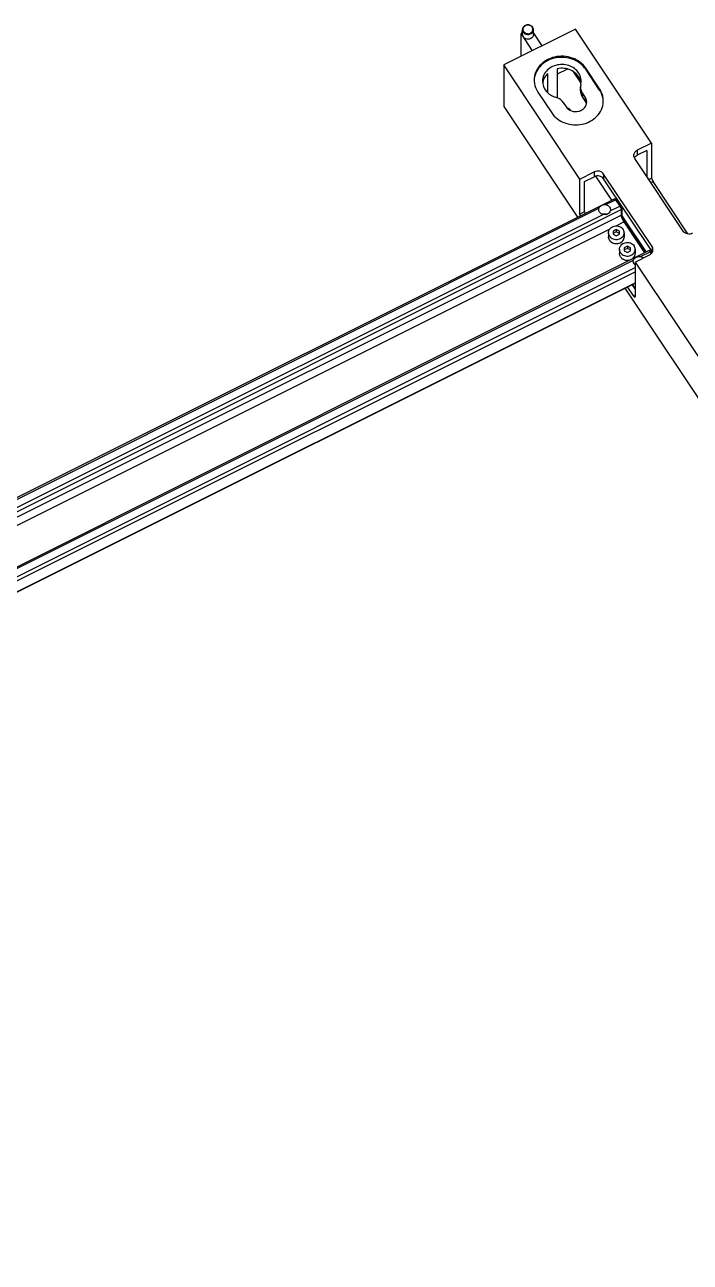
# Model space of a CAD drawing. Header units: millimetres. Extents: x 9226 to 36041, y 16031 to 21779.
# Drawn here: x 17768 to 17888.4, y 16771 to 16994.7 of the extents above; entities that cross this region are included whole.
import ezdxf

# ---------------------------------------------------------------- set-up
doc = ezdxf.new("R2010")
doc.units = ezdxf.units.MM
doc.layers.add('02___PRT_ALL_AXES', color=7, linetype='Continuous')

msp = doc.modelspace()

# ---------------------------------------------------------------- linework, layer by layer
at = {"color": 7, "linetype": 'Continuous', "lineweight": -3}
for p, q in [((17881.391, 16973.35), (17867.641, 16993.975)), ((17854.651, 16987.48), (17854.651, 16979.98)), ((17868.401, 16966.855), (17854.651, 16987.48)), ((17864.335, 16986.801), (17864.335, 16981.529)), ((17866.164, 16986.737), (17864.335, 16985.822)), ((17869.476, 16986.893), (17869.476, 16986.693)), ((17871.976, 16983.143), (17869.476, 16986.893)), ((17871.976, 16982.943), (17869.476, 16986.693)), ((17862.603, 16982.504), (17862.603, 16985.935)), ((17868.617, 16984.279), (17867.35, 16986.18)), ((17868.577, 16983.928), (17868.645, 16984.528)), ((17860.816, 16982.563), (17863.316, 16978.813)), ((17868.577, 16983.928), (17868.527, 16983.5)), ((17868.527, 16982.825), (17868.527, 16983.5)), ((17868.862, 16982.417), (17868.862, 16981.742)), ((17869.378, 16981.644), (17868.862, 16982.417)), ((17871.976, 16983.143), (17871.976, 16982.943)), ((17854.651, 16979.98), (17867.996, 16959.962)), ((17865.398, 16980.685), (17865.914, 16979.912)), ((17869.378, 16980.969), (17868.862, 16981.742)), ((17869.378, 16981.644), (17869.378, 16980.969)), ((17881.391, 16973.35), (17878.793, 16972.051)), ((17881.391, 16973.35), (17881.391, 16967.025)), ((17878.793, 16972.051), (17878.793, 16971.176)), ((17880.525, 16972.042), (17878.793, 16971.176)), ((17880.525, 16972.042), (17880.525, 16967.288)), ((17887.086, 16957.447), (17878.336, 16970.572)), ((17868.401, 16966.855), (17870.999, 16968.154)), ((17868.401, 16960.53), (17868.401, 16966.855)), ((17869.267, 16966.413), (17870.999, 16967.279)), ((17869.267, 16960.963), (17869.267, 16966.413)), ((17870.999, 16968.154), (17870.999, 16967.279)), ((17871.243, 16967.351), (17874.125, 16963.026)), ((17872.706, 16967.758), (17872.706, 16966.883)), ((17881.456, 16954.633), (17872.706, 16967.758)), ((17881.456, 16953.758), (17872.706, 16966.883)), ((17880.873, 16966.766), (17881.391, 16967.025)), ((17881.248, 16966.204), (17881.641, 16966.4)), ((17887.95, 16956.937), (17881.641, 16966.4)), ((17635.538, 16843.733), (17874.657, 16963.292)), ((17873.135, 16962.222), (17874.88, 16963.095)), ((17873.885, 16961.097), (17875.63, 16961.97)), ((17874.657, 16963.292), (17874.693, 16963.291)), ((17875.003, 16963.176), (17874.693, 16963.291)), ((17874.88, 16963.095), (17875.63, 16961.97)), ((17875.097, 16963.078), (17874.88, 16963.095)), ((17875.003, 16963.176), (17875.034, 16963.155)), ((17875.097, 16963.078), (17875.847, 16961.953)), ((17875.847, 16961.953), (17875.63, 16961.97)), ((17875.63, 16961.97), (17875.726, 16961.807)), ((17875.847, 16961.953), (17875.909, 16961.843)), ((17875.972, 16961.641), (17875.88, 16961.345)), ((17875.909, 16961.843), (17875.955, 16961.728)), ((17875.972, 16961.641), (17875.972, 16960.641)), ((17636.817, 16841.813), (17875.88, 16961.345)), ((17637.317, 16841.063), (17875.88, 16960.345)), ((17868.401, 16960.53), (17869.267, 16960.963)), ((17869.362, 16960.645), (17869.338, 16960.681)), ((17875.88, 16961.345), (17875.88, 16960.345)), ((17875.972, 16960.641), (17875.88, 16960.345)), ((17876.116, 16960.04), (17880.375, 16953.651)), ((17638.067, 16839.938), (17873.795, 16957.802)), ((17874.999, 16957.713), (17874.44, 16957.433)), ((17874.44, 16957.433), (17874.44, 16956.875)), ((17874.999, 16957.313), (17874.44, 16957.033)), ((17874.952, 16958.381), (17876.38, 16959.095)), ((17874.999, 16957.713), (17874.999, 16957.313)), ((17875.557, 16957.433), (17874.999, 16957.713)), ((17875.557, 16957.033), (17874.999, 16957.313)), ((17875.557, 16956.875), (17875.557, 16957.433)), ((17876.38, 16959.095), (17880.101, 16953.514)), ((17876.597, 16959.078), (17876.38, 16959.095)), ((17876.597, 16959.078), (17880.255, 16953.591)), ((17874.44, 16956.875), (17874.999, 16956.595)), ((17874.999, 16956.595), (17875.557, 16956.875)), ((17641.864, 16834.396), (17880.907, 16953.917)), ((17876.999, 16954.713), (17876.44, 16954.433)), ((17876.44, 16954.433), (17876.44, 16953.875)), ((17876.999, 16954.313), (17876.44, 16954.033)), ((17876.44, 16953.875), (17876.999, 16953.595)), ((17876.999, 16954.713), (17876.999, 16954.313)), ((17877.557, 16954.433), (17876.999, 16954.713)), ((17877.557, 16954.033), (17876.999, 16954.313)), ((17876.999, 16953.595), (17877.557, 16953.875)), ((17877.557, 16953.875), (17877.557, 16954.433)), ((17878.401, 16951.855), (17880.999, 16953.154)), ((17879.385, 16952.847), (17881.13, 16953.72)), ((17880.907, 16953.917), (17880.943, 16953.916)), ((17881.253, 16953.801), (17880.943, 16953.916)), ((17881.13, 16953.72), (17881.351, 16953.389)), ((17881.347, 16953.703), (17881.13, 16953.72)), ((17881.253, 16953.801), (17881.284, 16953.78)), ((17881.347, 16953.703), (17881.44, 16953.563)), ((17881.456, 16954.633), (17881.456, 16953.758)), ((17878.401, 16951.855), (17878.401, 16945.53)), ((17878.401, 16951.855), (17997.776, 16772.793)), ((17646.748, 16834.279), (17878.401, 16950.105)), ((17647.748, 16832.779), (17878.401, 16948.105)), ((17647.777, 16832.734), (17878.401, 16948.046)), ((17876.555, 16947.123), (17997.371, 16765.899)), ((17878.151, 16945.655), (17877.018, 16947.355)), ((17878.401, 16947.012), (17877.884, 16947.788)), ((17878.401, 16947.087), (17877.921, 16947.806)), ((17878.401, 16945.78), (17878.151, 16945.655)), ((17878.401, 16945.53), (17878.374, 16945.458))]:
    msp.add_line(p, q, dxfattribs=at)
for centre, radius, start, end in [((17858.965, 16994.034), 0.886, 228.26237, 239.40223), ((17863.897, 16984.728), 3.752, 180.00327, 183.01692), ((17864.298, 16983.85), 2.652, 167.802, 171.30641), ((17865.906, 16983.827), 2.743, 14.27538, 24.38868), ((17865.985, 16983.848), 2.661, 7.75745, 14.245), ((17868.012, 16980.058), 1.641, 23.79546, 33.70389), ((17868.077, 16980.086), 1.571, 13.07667, 23.80462), ((17868.139, 16980.777), 1.507, 0.01107, 11.52402), ((17868.907, 16980.977), 3.739, 356.84411, 0.00268), ((17872.872, 16959.64), 0.851, 92.51557, 105.97074), ((17872.874, 16959.625), 0.866, 84.78978, 92.56934), ((17880.607, 16961.711), 4.797, 201.86742, 207.6552), ((17880.487, 16961.637), 4.657, 207.5365, 211.88399), ((17879.821, 16961.225), 3.873, 211.91982, 213.6676), ((17880.602, 16953.188), 1.027, 27.73322, 33.69294)]:
    msp.add_arc(centre, radius, start, end, dxfattribs=at)
for points in [[(17858.09, 16994.181), (17858.045, 16994.083), (17858.021, 16993.973), (17858.021, 16993.865)], [(17858.021, 16993.865), (17858.021, 16993.714), (17858.071, 16993.558), (17858.155, 16993.432)], [(17858.123, 16993.857), (17858.134, 16993.74), (17858.176, 16993.623), (17858.242, 16993.525)], [(17858.155, 16993.432), (17858.192, 16993.376), (17858.237, 16993.325), (17858.286, 16993.279)], [(17858.242, 16993.525), (17858.279, 16993.469), (17858.324, 16993.418), (17858.375, 16993.373)], [(17859.155, 16994.686), (17859.023, 16994.703), (17858.885, 16994.694), (17858.756, 16994.66)], [(17859.585, 16994.581), (17859.459, 16994.655), (17859.315, 16994.703), (17859.17, 16994.721)], [(17859.887, 16994.298), (17859.81, 16994.413), (17859.703, 16994.51), (17859.585, 16994.581)], [(17859.918, 16993.974), (17859.908, 16994.09), (17859.865, 16994.207), (17859.8, 16994.305)], [(17859.859, 16993.63), (17859.907, 16993.736), (17859.929, 16993.858), (17859.918, 16993.974)], [(17860.021, 16993.865), (17860.021, 16994.016), (17859.971, 16994.172), (17859.887, 16994.298)], [(17859.952, 16993.549), (17859.996, 16993.647), (17860.021, 16993.757), (17860.021, 16993.865)], [(17861.911, 16985.685), (17861.741, 16985.328), (17861.646, 16984.924), (17861.646, 16984.528)], [(17862.028, 16985.229), (17861.879, 16984.976), (17861.768, 16984.697), (17861.706, 16984.411)], [(17862.603, 16985.935), (17862.379, 16985.73), (17862.182, 16985.491), (17862.028, 16985.229)], [(17868.527, 16983.5), (17868.527, 16983.289), (17868.564, 16983.076), (17868.633, 16982.877)], [(17868.527, 16982.825), (17868.527, 16982.621), (17868.562, 16982.414), (17868.627, 16982.221)], [(17868.627, 16982.221), (17868.683, 16982.052), (17868.764, 16981.89), (17868.862, 16981.742)], [(17868.633, 16982.877), (17868.689, 16982.715), (17868.767, 16982.56), (17868.862, 16982.417)], [(17869.616, 16981.078), (17869.575, 16981.279), (17869.491, 16981.474), (17869.378, 16981.644)], [(17878.336, 16970.572), (17878.231, 16970.73), (17878.168, 16970.925), (17878.168, 16971.114)], [(17878.276, 16970.679), (17878.316, 16970.757), (17878.368, 16970.831), (17878.426, 16970.898)], [(17878.426, 16970.898), (17878.528, 16971.013), (17878.656, 16971.108), (17878.793, 16971.176)], [(17874.785, 16963.219), (17874.82, 16963.181), (17874.851, 16963.138), (17874.88, 16963.095)], [(17875.034, 16963.155), (17875.059, 16963.133), (17875.079, 16963.106), (17875.097, 16963.078)], [(17875.955, 16961.728), (17875.964, 16961.7), (17875.972, 16961.67), (17875.972, 16961.641)], [(17875.861, 16961.469), (17875.872, 16961.428), (17875.88, 16961.387), (17875.88, 16961.345)], [(17876.189, 16959.42), (17876.247, 16959.308), (17876.311, 16959.199), (17876.38, 16959.095)], [(17880.999, 16953.154), (17881.116, 16953.212), (17881.225, 16953.29), (17881.317, 16953.382)], [(17881.035, 16953.844), (17881.07, 16953.806), (17881.101, 16953.763), (17881.13, 16953.72)], [(17881.284, 16953.78), (17881.309, 16953.758), (17881.329, 16953.731), (17881.347, 16953.703)], [(17881.317, 16953.382), (17881.437, 16953.5), (17881.532, 16953.651), (17881.581, 16953.811)], [(17881.624, 16954.092), (17881.624, 16954.28), (17881.561, 16954.476), (17881.456, 16954.633)], [(17881.581, 16953.811), (17881.609, 16953.902), (17881.624, 16953.997), (17881.624, 16954.092)]]:
    msp.add_open_spline(points, degree=3, dxfattribs=at)
for points, knots in [([(17859.17, 16994.721), (17858.953, 16994.75), (17858.507, 16994.686), (17858.174, 16994.367), (17858.09, 16994.181)], [0, 0, 0, 0, 0.5182863, 1, 1, 1, 1]), ([(17858.756, 16994.66), (17858.573, 16994.611), (17858.234, 16994.413), (17858.108, 16994.03), (17858.123, 16993.857)], [0, 0, 0, 0, 0.5216558, 1, 1, 1, 1]), ([(17858.286, 16993.279), (17858.518, 16993.06), (17859.212, 16992.859), (17859.825, 16993.27), (17859.952, 16993.549)], [0, 0, 0, 0, 0.5103461, 1, 1, 1, 1]), ([(17858.514, 16993.271), (17858.737, 16993.139), (17859.295, 16993.059), (17859.758, 16993.407), (17859.859, 16993.63)], [0, 0, 0, 0, 0.5146631, 1, 1, 1, 1]), ([(17859.8, 16994.305), (17859.696, 16994.461), (17859.469, 16994.621), (17859.221, 16994.677), (17859.155, 16994.686)], [0, 0, 0, 0, 0.7378243, 1, 1, 1, 1]), ([(17869.476, 16986.893), (17868.915, 16987.734), (17867.096, 16989.053), (17864.342, 16989.18), (17862.348, 16988.409), (17861.132, 16987.438), (17860.333, 16986.169), (17860.146, 16985.2), (17860.146, 16984.728)], [0, 0, 0, 0, 0.2477062, 0.5099451, 0.6400479, 0.765005, 0.8843447, 1, 1, 1, 1]), ([(17869.476, 16986.693), (17868.938, 16987.5), (17867.218, 16988.784), (17864.587, 16988.994), (17862.631, 16988.352), (17861.393, 16987.496), (17860.514, 16986.343), (17860.228, 16985.434), (17860.173, 16984.98)], [0, 0, 0, 0, 0.2465385, 0.5077957, 0.6380901, 0.7638007, 0.884032, 1, 1, 1, 1]), ([(17868.646, 16984.528), (17868.646, 16984.875), (17868.5, 16985.589), (17867.67, 16986.835), (17865.834, 16987.735), (17863.455, 16987.454), (17862.226, 16986.344), (17861.911, 16985.685)], [0, 0, 0, 0, 0.1165566, 0.2370696, 0.4919815, 0.7550291, 1, 1, 1, 1]), ([(17868.404, 16984.959), (17868.091, 16985.65), (17866.815, 16986.818), (17865.134, 16986.966), (17864.335, 16986.801)], [0, 0, 0, 0, 0.4818637, 1, 1, 1, 1]), ([(17860.151, 16984.53), (17860.178, 16984.012), (17860.367, 16983.314), (17860.717, 16982.71), (17860.816, 16982.563)], [0, 0, 0, 0, 0.7449159, 1, 1, 1, 1]), ([(17861.646, 16984.528), (17861.646, 16983.899), (17862.168, 16982.56), (17863.374, 16981.846), (17864.03, 16981.655)], [0, 0, 0, 0, 0.4794417, 1, 1, 1, 1]), ([(17872.646, 16980.978), (17872.646, 16981.545), (17872.463, 16982.319), (17872.084, 16982.981), (17871.976, 16983.143)], [0, 0, 0, 0, 0.7444599, 1, 1, 1, 1]), ([(17872.641, 16980.975), (17872.613, 16981.494), (17872.424, 16982.192), (17872.075, 16982.795), (17871.976, 16982.943)], [0, 0, 0, 0, 0.7450472, 1, 1, 1, 1]), ([(17863.316, 16978.813), (17863.867, 16977.986), (17865.64, 16976.684), (17868.339, 16976.518), (17870.317, 16977.23), (17871.544, 16978.148), (17872.381, 16979.364), (17872.615, 16980.307), (17872.64, 16980.772)], [0, 0, 0, 0, 0.2471803, 0.5089923, 0.6391957, 0.7645032, 0.8842375, 1, 1, 1, 1]), ([(17865.398, 16980.685), (17865.322, 16980.799), (17864.963, 16981.239), (17864.441, 16981.535), (17864.03, 16981.655)], [0, 0, 0, 0, 0.2426117, 1, 1, 1, 1]), ([(17865.914, 16979.912), (17866.138, 16979.575), (17866.866, 16979.048), (17867.968, 16978.996), (17868.765, 16979.307), (17869.397, 16979.803), (17869.646, 16980.4), (17869.646, 16980.778)], [0, 0, 0, 0, 0.2486924, 0.5119558, 0.6425666, 0.7680098, 1, 1, 1, 1]), ([(17878.168, 16971.114), (17878.168, 16971.302), (17878.295, 16971.7), (17878.613, 16971.961), (17878.793, 16972.051)], [0, 0, 0, 0, 0.4833592, 1, 1, 1, 1]), ([(17872.706, 16967.758), (17872.538, 16968.011), (17871.955, 16968.378), (17871.283, 16968.296), (17870.999, 16968.154)], [0, 0, 0, 0, 0.4883826, 1, 1, 1, 1]), ([(17872.706, 16966.883), (17872.538, 16967.136), (17871.955, 16967.503), (17871.283, 16967.421), (17870.999, 16967.279)], [0, 0, 0, 0, 0.4883826, 1, 1, 1, 1]), ([(17881.391, 16967.025), (17881.391, 16966.927), (17881.47, 16966.707), (17881.571, 16966.506), (17881.641, 16966.4)], [0, 0, 0, 0, 0.4365403, 1, 1, 1, 1]), ([(17874.693, 16963.291), (17874.7, 16963.289), (17874.735, 16963.271), (17874.763, 16963.243), (17874.785, 16963.219)], [0, 0, 0, 0, 0.1898037, 1, 1, 1, 1]), ([(17875.726, 16961.807), (17875.741, 16961.778), (17875.795, 16961.669), (17875.839, 16961.555), (17875.861, 16961.469)], [0, 0, 0, 0, 0.2688065, 1, 1, 1, 1]), ([(17868.487, 16960.212), (17868.474, 16960.242), (17868.435, 16960.345), (17868.401, 16960.453), (17868.401, 16960.53)], [0, 0, 0, 0, 0.3040523, 1, 1, 1, 1]), ([(17869.267, 16960.963), (17869.267, 16960.945), (17869.277, 16960.847), (17869.309, 16960.754), (17869.338, 16960.681)], [0, 0, 0, 0, 0.1893398, 1, 1, 1, 1]), ([(17872.475, 16960.511), (17872.502, 16960.521), (17872.615, 16960.558), (17872.733, 16960.577), (17872.821, 16960.581)], [0, 0, 0, 0, 0.24832, 1, 1, 1, 1]), ([(17872.821, 16960.581), (17872.909, 16960.585), (17873.085, 16960.573), (17873.253, 16960.522), (17873.332, 16960.486)], [0, 0, 0, 0, 0.503405, 1, 1, 1, 1]), ([(17872.952, 16960.488), (17872.972, 16960.486), (17873.047, 16960.476), (17873.122, 16960.457), (17873.175, 16960.436)], [0, 0, 0, 0, 0.2519309, 1, 1, 1, 1]), ([(17875.88, 16960.345), (17875.88, 16960.207), (17875.973, 16959.886), (17876.102, 16959.587), (17876.189, 16959.42)], [0, 0, 0, 0, 0.421445, 1, 1, 1, 1]), ([(17875.972, 16960.641), (17875.972, 16960.619), (17875.978, 16960.514), (17875.999, 16960.411), (17876.019, 16960.33)], [0, 0, 0, 0, 0.2086144, 1, 1, 1, 1]), ([(17876.019, 16960.33), (17876.028, 16960.298), (17876.066, 16960.161), (17876.114, 16960.026), (17876.155, 16959.924)], [0, 0, 0, 0, 0.2298851, 1, 1, 1, 1]), ([(17888.793, 16957.051), (17888.508, 16956.909), (17887.837, 16956.828), (17887.254, 16957.195), (17887.086, 16957.447)], [0, 0, 0, 0, 0.5116174, 1, 1, 1, 1]), ([(17880.943, 16953.916), (17880.95, 16953.914), (17880.985, 16953.896), (17881.013, 16953.868), (17881.035, 16953.844)], [0, 0, 0, 0, 0.1898037, 1, 1, 1, 1]), ([(17878.374, 16945.458), (17878.345, 16945.443), (17878.239, 16945.525), (17878.189, 16945.598), (17878.151, 16945.655)], [0, 0, 0, 0, 0.3245067, 1, 1, 1, 1])]:
    msp.add_open_spline(points, degree=3, knots=knots, dxfattribs=at)
at = {"layer": '02___PRT_ALL_AXES', "color": 7, "linetype": 'Continuous', "lineweight": -3}
for p, q in [((17867.641, 16993.975), (17854.651, 16987.48)), ((17857.78, 16989.045), (17857.78, 16993.12)), ((17857.78, 16993.12), (17859.817, 16990.063)), ((17858.021, 16992.99), (17858.021, 16993.865)), ((17858.155, 16992.557), (17858.021, 16992.99)), ((17860.021, 16992.99), (17860.021, 16993.865)), ((17860.021, 16993.222), (17861.549, 16990.929)), ((17635.692, 16843.501), (17871.862, 16961.586)), ((17636.442, 16842.376), (17872.612, 16960.461)), ((17871.824, 16961.342), (17871.862, 16961.586)), ((17873.924, 16961.342), (17873.885, 16961.097)), ((17873.579, 16957.154), (17873.579, 16956.404)), ((17876.419, 16957.154), (17876.419, 16956.404)), ((17875.579, 16954.154), (17875.579, 16953.404)), ((17878.419, 16954.154), (17878.419, 16953.404)), ((17642.182, 16834.246), (17878.112, 16952.211)), ((17646.373, 16834.841), (17878.401, 16950.855)), ((17878.074, 16951.967), (17878.112, 16952.211))]:
    msp.add_line(p, q, dxfattribs=at)
for centre, radius, start, end in [((17858.826, 16992.94), 1.067, 140.33544, 148.3041), ((17865.321, 16978.025), 1.89, 42.42598, 54.01874), ((17878.866, 16951.967), 0.792, 180.01338, 191.50058)]:
    msp.add_arc(centre, radius, start, end, dxfattribs=at)
for points in [[(17857.919, 16993.5), (17857.848, 16993.385), (17857.799, 16993.253), (17857.78, 16993.12)], [(17866.432, 16979.554), (17866.332, 16979.627), (17866.225, 16979.69), (17866.113, 16979.744)], [(17873.783, 16961.796), (17873.871, 16961.664), (17873.924, 16961.5), (17873.924, 16961.342)], [(17871.965, 16960.887), (17871.877, 16961.019), (17871.824, 16961.183), (17871.824, 16961.342)], [(17879.385, 16952.847), (17879.566, 16952.807), (17879.744, 16952.72), (17879.881, 16952.596)], [(17878.215, 16951.512), (17878.155, 16951.601), (17878.111, 16951.704), (17878.09, 16951.809)], [(17878.399, 16951.308), (17878.329, 16951.367), (17878.265, 16951.436), (17878.215, 16951.512)]]:
    msp.add_open_spline(points, degree=3, dxfattribs=at)
for points, knots in [([(17860.021, 16992.99), (17860.021, 16992.801), (17859.853, 16992.399), (17859.283, 16992.094), (17858.632, 16992.125), (17858.267, 16992.389), (17858.155, 16992.557)], [0, 0, 0, 0, 0.2326986, 0.4864977, 0.7504877, 1, 1, 1, 1]), ([(17871.862, 16961.586), (17871.933, 16961.806), (17872.361, 16962.15), (17872.875, 16962.28), (17873.135, 16962.222)], [0, 0, 0, 0, 0.4642649, 1, 1, 1, 1]), ([(17873.135, 16962.222), (17873.202, 16962.207), (17873.452, 16962.129), (17873.676, 16961.957), (17873.783, 16961.796)], [0, 0, 0, 0, 0.2613085, 1, 1, 1, 1]), ([(17872.612, 16960.461), (17872.546, 16960.476), (17872.296, 16960.554), (17872.072, 16960.726), (17871.965, 16960.887)], [0, 0, 0, 0, 0.2613085, 1, 1, 1, 1]), ([(17873.885, 16961.097), (17873.807, 16960.854), (17873.448, 16960.373), (17872.869, 16960.404), (17872.612, 16960.461)], [0, 0, 0, 0, 0.4933924, 1, 1, 1, 1]), ([(17873.579, 16957.154), (17873.579, 16957.221), (17873.592, 16957.356), (17873.649, 16957.553), (17873.742, 16957.738), (17873.913, 16957.967), (17874.204, 16958.2), (17874.63, 16958.364), (17875.092, 16958.403), (17875.545, 16958.313), (17875.944, 16958.102), (17876.15, 16957.887), (17876.229, 16957.769)], [0, 0, 0, 0, 0.0574412, 0.1153805, 0.1742514, 0.2343715, 0.3584823, 0.4877045, 0.6196102, 0.7508207, 0.878199, 1, 1, 1, 1]), ([(17876.419, 16957.154), (17876.419, 16957.261), (17876.385, 16957.48), (17876.289, 16957.678), (17876.229, 16957.769)], [0, 0, 0, 0, 0.4947447, 1, 1, 1, 1]), ([(17873.769, 16956.539), (17873.708, 16956.63), (17873.612, 16956.829), (17873.579, 16957.047), (17873.579, 16957.154)], [0, 0, 0, 0, 0.5052553, 1, 1, 1, 1]), ([(17873.769, 16955.789), (17873.708, 16955.88), (17873.612, 16956.079), (17873.579, 16956.297), (17873.579, 16956.404)], [0, 0, 0, 0, 0.5052553, 1, 1, 1, 1]), ([(17873.769, 16956.539), (17873.848, 16956.421), (17874.054, 16956.206), (17874.452, 16955.996), (17874.906, 16955.905), (17875.368, 16955.944), (17875.794, 16956.109), (17876.085, 16956.341), (17876.256, 16956.57), (17876.349, 16956.755), (17876.406, 16956.952), (17876.419, 16957.087), (17876.419, 16957.154)], [0, 0, 0, 0, 0.121801, 0.2491793, 0.3803898, 0.5122955, 0.6415177, 0.7656285, 0.8257486, 0.8846195, 0.9425588, 1, 1, 1, 1]), ([(17873.769, 16955.789), (17873.782, 16955.769), (17873.838, 16955.691), (17873.903, 16955.62), (17873.955, 16955.57)], [0, 0, 0, 0, 0.24717, 1, 1, 1, 1]), ([(17873.955, 16955.57), (17874.053, 16955.478), (17874.282, 16955.321), (17874.679, 16955.187), (17875.103, 16955.159), (17875.518, 16955.24), (17875.889, 16955.423), (17876.184, 16955.694), (17876.375, 16956.03), (17876.419, 16956.281), (17876.419, 16956.404)], [0, 0, 0, 0, 0.1251924, 0.2547552, 0.3864643, 0.5174627, 0.6451006, 0.7677487, 0.8854302, 1, 1, 1, 1]), ([(17875.579, 16954.154), (17875.579, 16954.221), (17875.592, 16954.356), (17875.649, 16954.553), (17875.742, 16954.738), (17875.913, 16954.967), (17876.204, 16955.2), (17876.63, 16955.364), (17877.092, 16955.403), (17877.545, 16955.313), (17877.944, 16955.102), (17878.15, 16954.887), (17878.229, 16954.769)], [0, 0, 0, 0, 0.0574412, 0.1153805, 0.1742514, 0.2343715, 0.3584823, 0.4877045, 0.6196102, 0.7508207, 0.878199, 1, 1, 1, 1]), ([(17875.769, 16953.539), (17875.708, 16953.63), (17875.612, 16953.829), (17875.579, 16954.047), (17875.579, 16954.154)], [0, 0, 0, 0, 0.5052553, 1, 1, 1, 1]), ([(17875.769, 16952.789), (17875.708, 16952.88), (17875.612, 16953.079), (17875.579, 16953.297), (17875.579, 16953.404)], [0, 0, 0, 0, 0.5052553, 1, 1, 1, 1]), ([(17875.769, 16953.539), (17875.848, 16953.421), (17876.054, 16953.206), (17876.452, 16952.996), (17876.906, 16952.905), (17877.368, 16952.944), (17877.794, 16953.109), (17878.085, 16953.341), (17878.256, 16953.57), (17878.349, 16953.755), (17878.406, 16953.952), (17878.419, 16954.087), (17878.419, 16954.154)], [0, 0, 0, 0, 0.121801, 0.2491793, 0.3803898, 0.5122955, 0.6415177, 0.7656285, 0.8257486, 0.8846195, 0.9425588, 1, 1, 1, 1]), ([(17875.769, 16952.789), (17875.782, 16952.769), (17875.838, 16952.691), (17875.903, 16952.62), (17875.955, 16952.57)], [0, 0, 0, 0, 0.24717, 1, 1, 1, 1]), ([(17875.955, 16952.57), (17876.053, 16952.478), (17876.282, 16952.321), (17876.679, 16952.187), (17877.103, 16952.159), (17877.518, 16952.24), (17877.889, 16952.423), (17878.184, 16952.694), (17878.375, 16953.03), (17878.419, 16953.281), (17878.419, 16953.404)], [0, 0, 0, 0, 0.1251924, 0.2547552, 0.3864643, 0.5174627, 0.6451006, 0.7677487, 0.8854302, 1, 1, 1, 1]), ([(17878.112, 16952.211), (17878.183, 16952.431), (17878.611, 16952.775), (17879.125, 16952.905), (17879.385, 16952.847)], [0, 0, 0, 0, 0.4642649, 1, 1, 1, 1]), ([(17878.419, 16954.154), (17878.419, 16954.261), (17878.385, 16954.48), (17878.289, 16954.678), (17878.229, 16954.769)], [0, 0, 0, 0, 0.4947447, 1, 1, 1, 1])]:
    msp.add_open_spline(points, degree=3, knots=knots, dxfattribs=at)

doc.saveas('drawing.dxf')
